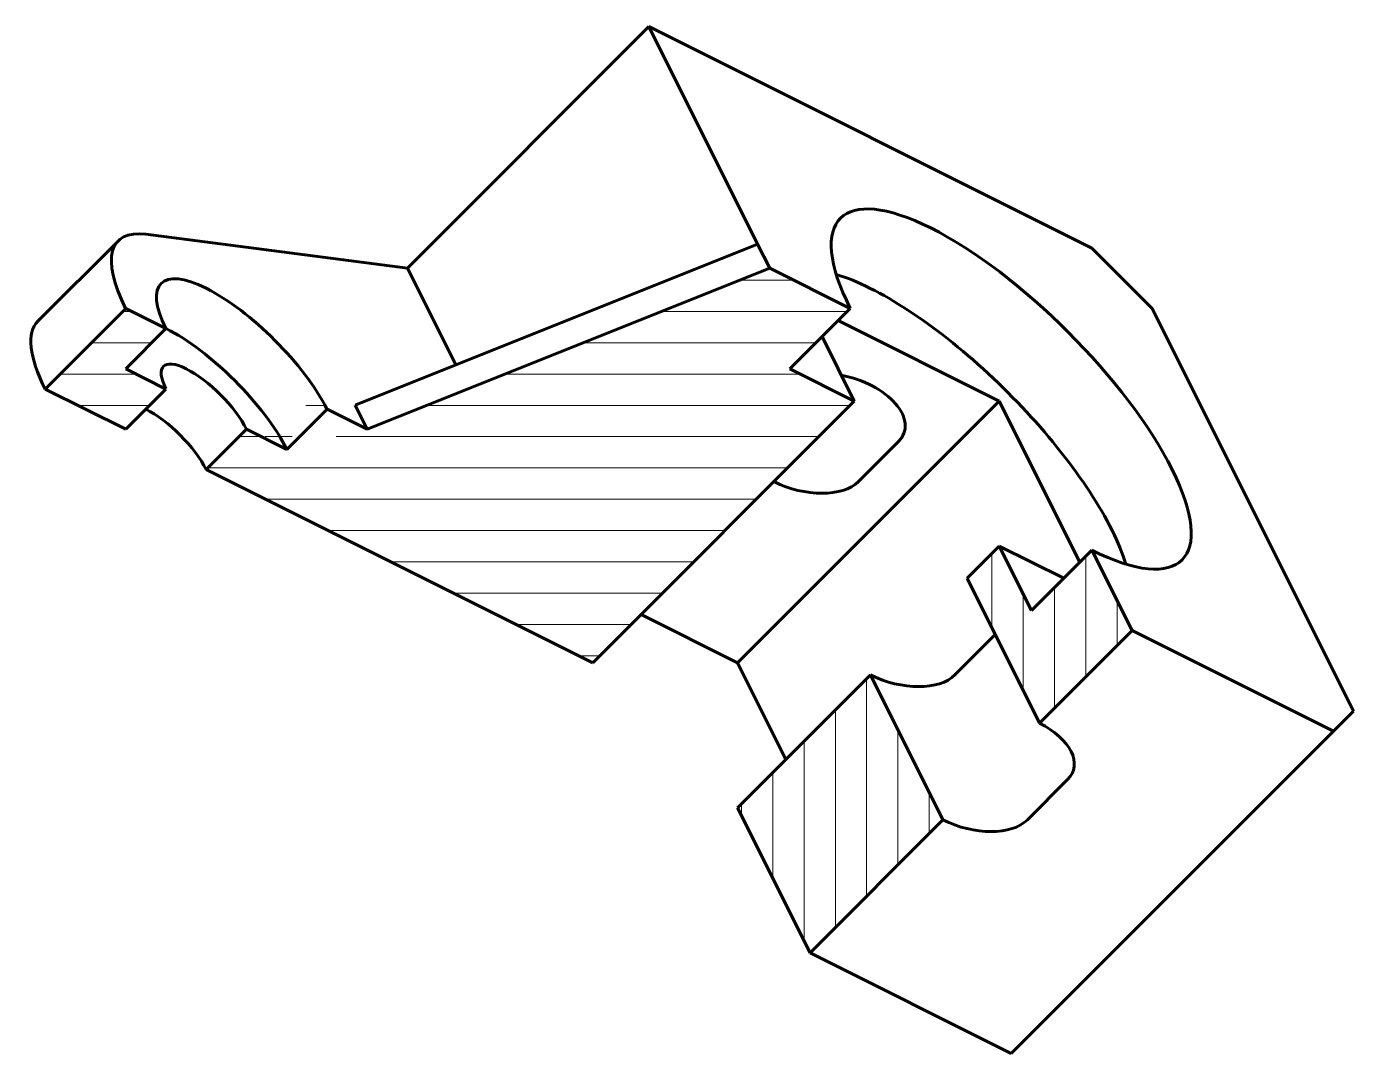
# Model space of a CAD drawing. Header units: millimetres. Extents: x 426 to 535, y -173 to -88.
import ezdxf

# ---------------------------------------------------------------- set-up
doc = ezdxf.new("R2010")
doc.units = ezdxf.units.MM
doc.layers.add('PV-21B', color=7, linetype='Continuous', lineweight=60)
doc.layers.add('ШТРИХОВКА', color=7, linetype='Continuous', lineweight=20)

# ---------------------------------------------------------------- blocks, each defined once
blk = doc.blocks.new('*U7')
at = {"layer": 'PV-21B'}
for p, q in [((457.12, -107.9, 349.23), (477.12, -87.9, 389.23)), ((513.79, -106.23, 407.56), (477.12, -87.9, 389.23)), ((477.12, -87.9, 389.23), (486.12, -105.9, 380.23)), ((457.12, -107.9, 349.23), (435.46, -105.09, 330.37)), ((426.52, -112.29, 314.23), (433.18, -105.62, 327.56)), ((452.79, -119.23, 333.56), (486.12, -105.9, 380.23)), ((486.12, -105.9, 380.23), (487.12, -107.9, 379.23)), ((518.79, -111.23, 407.56), (513.79, -106.23, 407.56)), ((453.79, -121.23, 332.56), (487.12, -107.9, 379.23)), ((461.12, -115.9, 345.23), (457.12, -107.9, 349.23)), ((487.12, -107.9, 379.23), (493.79, -111.23, 382.56)), ((427.12, -117.9, 309.23), (433.79, -111.23, 322.56)), ((433.79, -111.23, 322.56), (437.12, -112.9, 324.23)), ((493.79, -111.23, 382.56), (488.79, -116.23, 372.56)), ((535.46, -144.56, 390.89), (518.79, -111.23, 407.56)), ((437.12, -112.9, 324.23), (433.79, -116.23, 317.56)), ((506.12, -118.9, 387.23), (492.79, -112.23, 380.56)), ((491.46, -113.56, 377.89), (494.12, -118.9, 375.23)), ((433.79, -116.23, 317.56), (437.12, -117.9, 319.23)), ((488.79, -116.23, 372.56), (494.12, -118.9, 375.23)), ((433.79, -121.23, 312.56), (427.12, -117.9, 309.23)), ((437.12, -117.9, 319.23), (433.79, -121.23, 312.56)), ((450.46, -119.56, 330.89), (447.12, -122.9, 324.23)), ((450.46, -119.56, 330.89), (453.79, -121.23, 332.56)), ((453.79, -121.23, 332.56), (452.79, -119.23, 333.56)), ((494.12, -118.9, 375.23), (472.46, -140.56, 331.89)), ((484.46, -140.56, 343.89), (506.12, -118.9, 387.23)), ((512.79, -132.23, 380.56), (506.12, -118.9, 387.23)), ((440.46, -124.56, 315.89), (443.79, -121.23, 322.56)), ((443.79, -121.23, 322.56), (447.12, -122.9, 324.23)), ((497.79, -122.23, 375.56), (494.46, -125.56, 368.89)), ((472.46, -140.56, 331.89), (440.46, -124.56, 315.89)), ((503.46, -133.56, 369.89), (506.12, -130.9, 375.23)), ((506.12, -130.9, 375.23), (508.79, -136.23, 372.56)), ((506.12, -130.9, 375.23), (511.46, -133.56, 377.89)), ((508.79, -136.23, 372.56), (513.79, -131.23, 382.56)), ((513.79, -131.23, 382.56), (517.12, -137.9, 379.23)), ((509.46, -145.56, 363.89), (503.46, -133.56, 369.89)), ((476.46, -136.56, 339.89), (484.46, -140.56, 343.89)), ((502.46, -141.56, 360.89), (505.79, -138.23, 367.56)), ((517.12, -137.9, 379.23), (509.46, -145.56, 363.89)), ((517.12, -137.9, 379.23), (533.79, -146.23, 387.56)), ((484.46, -140.56, 343.89), (488.46, -148.56, 339.89)), ((484.46, -152.56, 331.89), (495.46, -141.56, 353.89)), ((495.46, -141.56, 353.89), (501.46, -153.56, 347.89)), ((533.79, -146.23, 387.56), (535.46, -144.56, 390.89)), ((507.12, -172.9, 334.23), (533.79, -146.23, 387.56)), ((511.79, -150.23, 361.56), (508.46, -153.56, 354.89)), ((490.46, -164.56, 325.89), (484.46, -152.56, 331.89)), ((501.46, -153.56, 347.89), (490.46, -164.56, 325.89)), ((490.46, -164.56, 325.89), (507.12, -172.9, 334.23))]:
    blk.add_line(p, q, dxfattribs=at)
at = {"layer": 'PV-21B', "extrusion": (0.57735, 0.57735, -0.57735)}
for centre, major_axis, start_param, end_param in [((507.12, -117.9, 389.23), (-14.14, 14.14), -0.785398, 2.356194), ((443.79, -116.23, 327.56), (-7.07, 7.07), -0.785398, 2.356194), ((502.12, -122.9, 379.23), (14.14, -14.14), -2.582603, -0.785398), ((440.46, -119.56, 320.89), (7.07, -7.07), -2.356194, -0.785398), ((493.12, -119.9, 373.23), (4.95, 0, 4.95), -1.262909, 0.785398), ((437.12, -122.9, 314.23), (3.54, -3.54), -2.356194, -0.785398), ((507.12, -117.9, 389.23), (14.14, -14.14), -0.785398, 0.785398), ((489.79, -123.23, 366.56), (-4.95, 0, -4.95), -2.356194, -0.785398), ((502.12, -122.9, 379.23), (14.14, -14.14), -0.785398, -0.55899), ((507.12, -147.9, 359.23), (4.95, 0, 4.95), -0.785398, 0.785398), ((503.79, -151.23, 352.56), (-4.95, 0, -4.95), -2.356194, -0.785398)]:
    blk.add_ellipse(centre, major_axis=major_axis, ratio=0.57735, start_param=start_param, end_param=end_param, dxfattribs=at)
at = {"layer": 'PV-21B', "extrusion": (-0.57735, -0.57735, 0.57735)}
for centre, major_axis, start_param, end_param in [((443.79, -116.23, 327.56), (-10.61, 10.61), -0.408202, 0.785398), ((437.12, -122.9, 314.23), (-10.61, 10.61), 0, 0.785398), ((440.46, -119.56, 320.89), (-3.54, 3.54), -2.356194, 0.785398), ((497.79, -139.23, 358.56), (4.95, 0, 4.95), -2.356194, -0.785398)]:
    blk.add_ellipse(centre, major_axis=major_axis, ratio=0.57735, start_param=start_param, end_param=end_param, dxfattribs=at)

msp = doc.modelspace()

# ---------------------------------------------------------------- hatches: boundary and pattern name
at = {"layer": 'ШТРИХОВКА', "extrusion": (-0.57735, -0.57735, 0.57735)}
h = msp.add_hatch(dxfattribs=at)
h.set_pattern_fill('ANSI31', color=256, angle=15)
h.paths.add_polyline_path([(392.46, 390.97), (388.92, 388.93), (388.92, 397.09), (385.39, 395.05), (385.39, 378.72), (392.46, 382.81)])
edge = h.paths.add_edge_path()
edge.add_line((433.47, 459.56), (427.81, 456.29))
edge.add_line((427.81, 456.29), (427.81, 468.54))
edge.add_line((427.81, 468.54), (420.74, 464.46))
edge.add_line((420.74, 464.46), (406.6, 407.3))
edge.add_line((406.6, 407.3), (403.06, 405.26))
edge.add_ellipse((395.99, 401.18), major_axis=(10, 0), ratio=0.57735, start_angle=-45, end_angle=45, ccw=False)
edge.add_line((403.06, 397.09), (399.53, 395.05))
edge.add_line((399.53, 395.05), (399.53, 386.89))
edge.add_line((399.53, 386.89), (433.47, 406.48))
edge.add_line((433.47, 406.48), (433.47, 459.56))
h = msp.add_hatch(dxfattribs=at)
h.set_pattern_fill('ANSI31', color=256, angle=75)
h.paths.add_polyline_path([(463.17, 464.46), (456.1, 468.54), (456.1, 456.29), (450.44, 459.56), (450.44, 453.02), (463.17, 445.68)])
h.paths.add_polyline_path([(463.17, 426.08), (450.44, 433.43), (450.44, 406.48), (463.17, 399.14)])

# ---------------------------------------------------------------- block references
at = {"layer": 'PV-21B'}
msp.add_blockref('*U7', (0, 0), dxfattribs=at)

doc.saveas('drawing.dxf')
